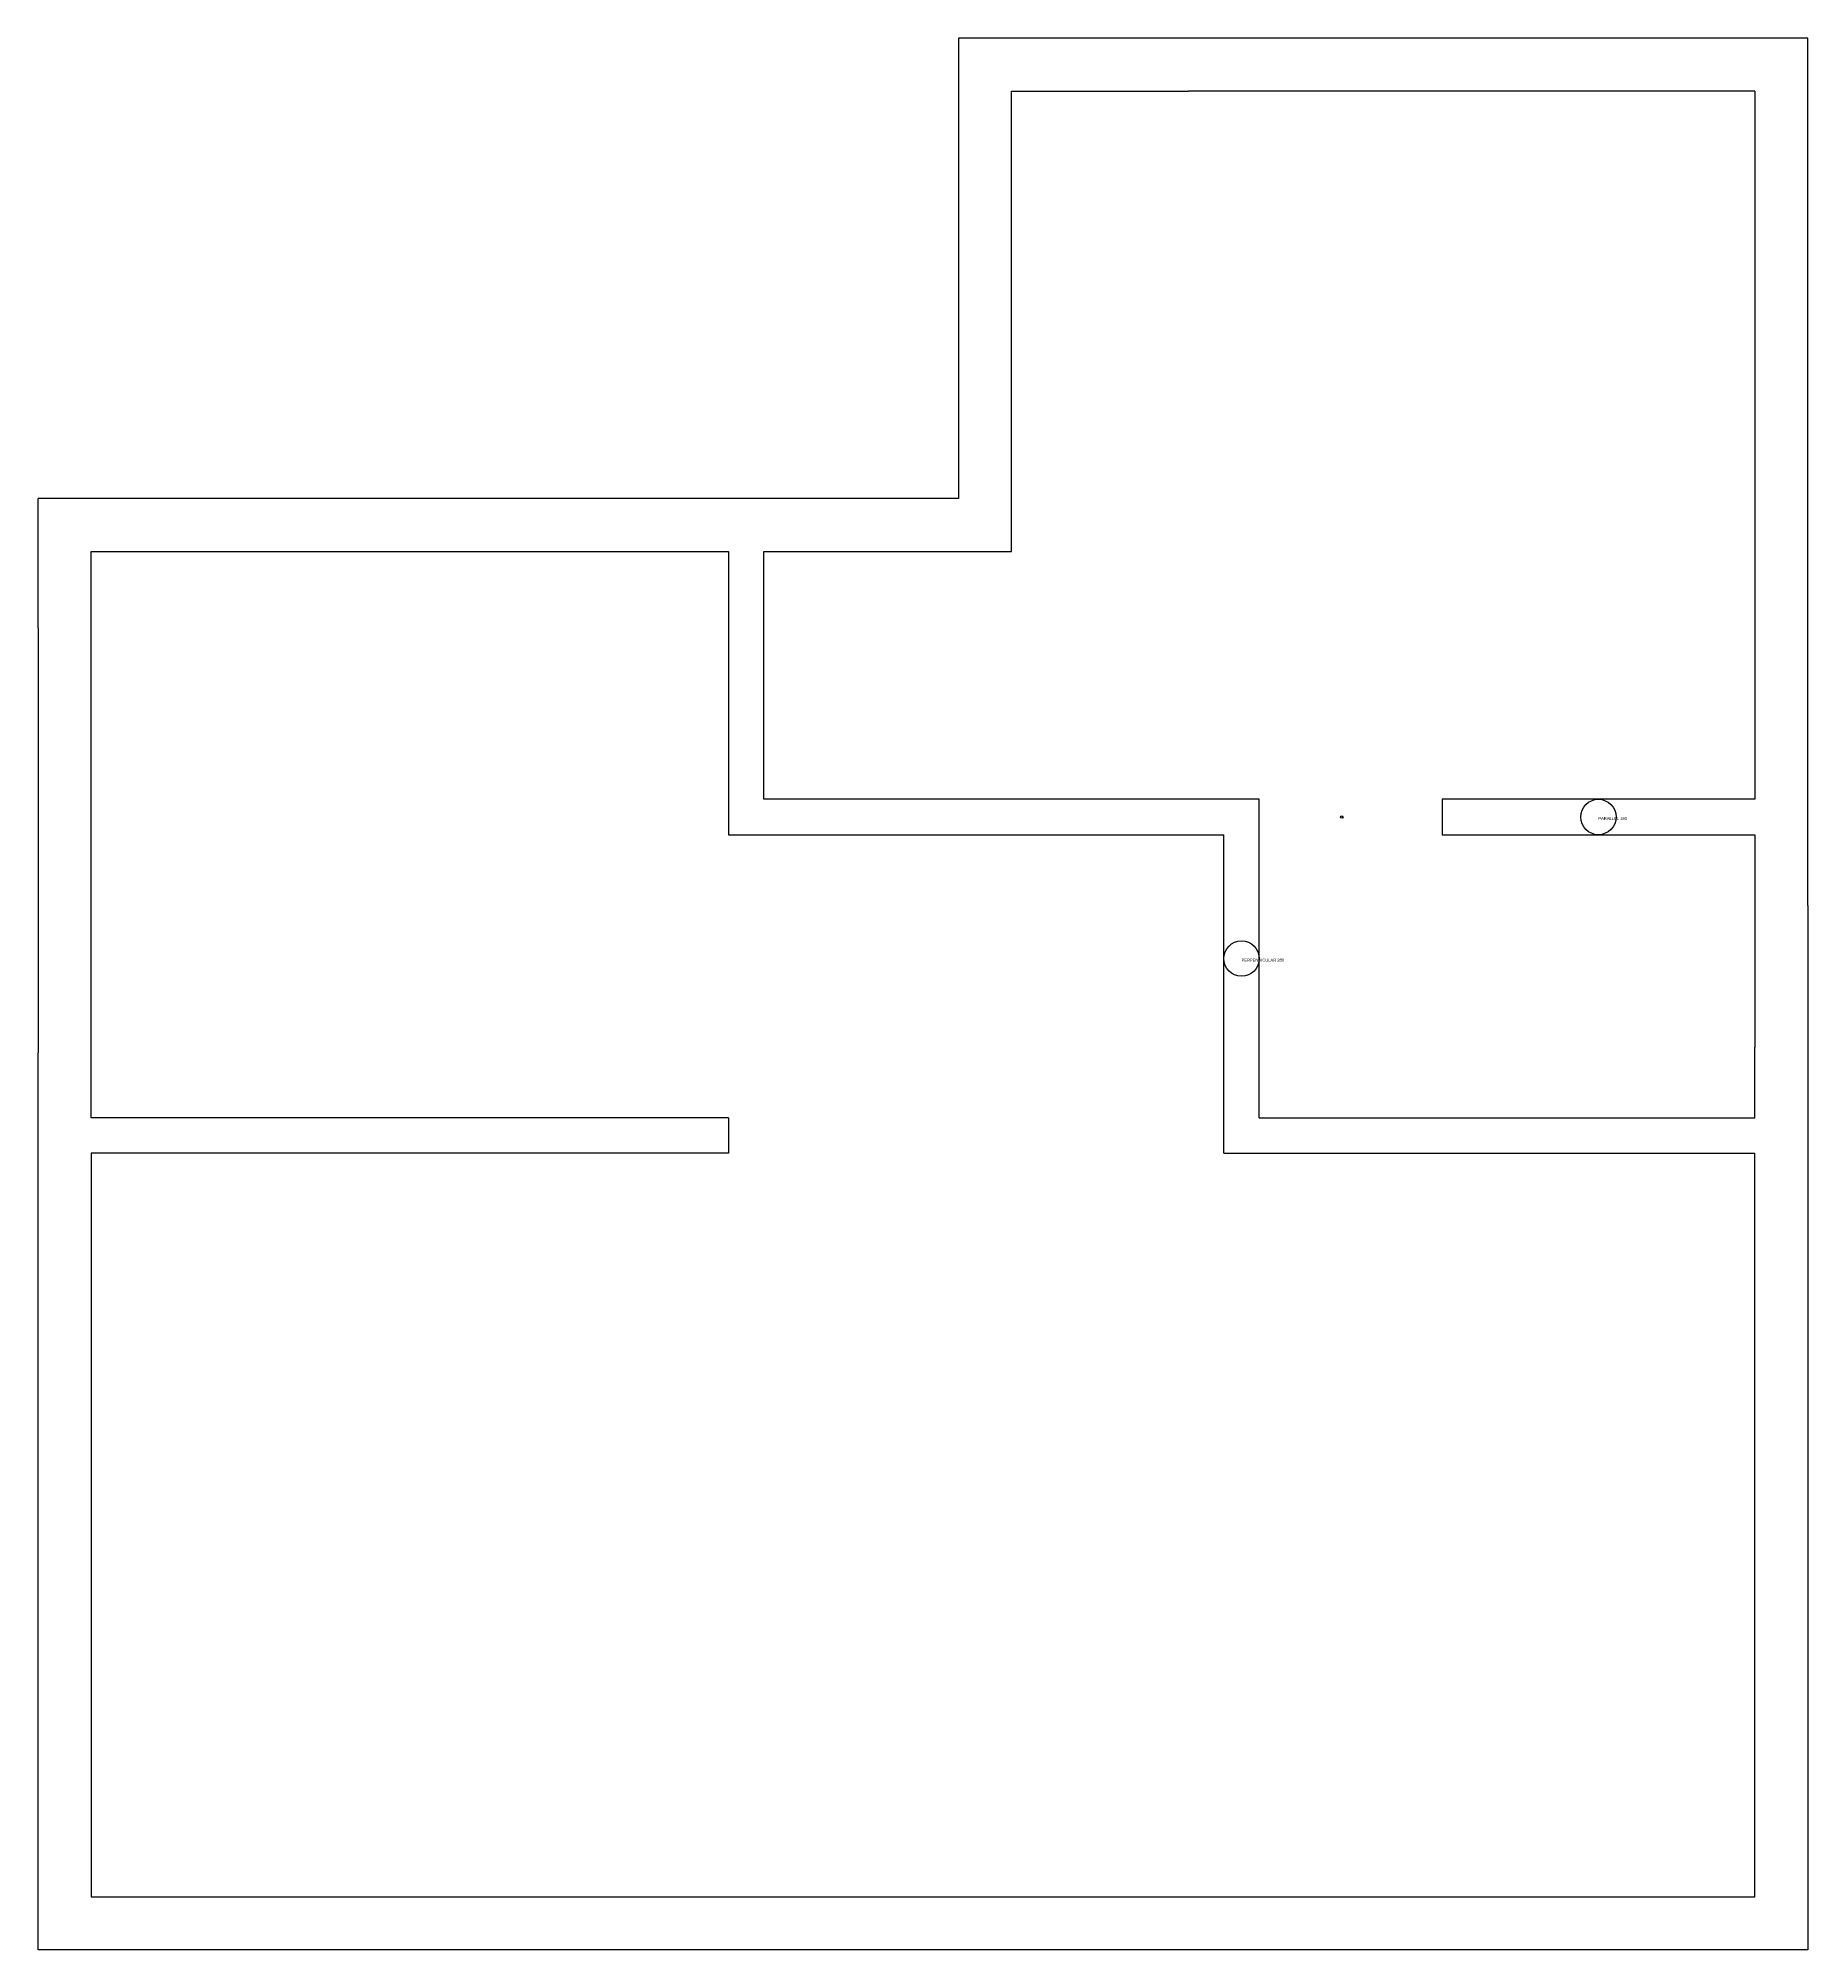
# Model space of a CAD drawing. Header units: metres. Extents: x 355 to 655, y 475 to 799.
import ezdxf

# ---------------------------------------------------------------- set-up
doc = ezdxf.new("R2010")
doc.units = ezdxf.units.M

msp = doc.modelspace()

# ---------------------------------------------------------------- linework, layer by layer
for p, q in [((550, 799), (511, 799)), ((511, 799), (511, 721)), ((634, 799), (550, 799)), ((655, 799), (634, 799)), ((655, 652), (655, 799)), ((520, 712), (520, 790)), ((520, 790), (550, 790)), ((634, 790), (550, 790)), ((646, 790), (634, 790)), ((646, 790), (646, 670)), ((355, 699), (355, 721)), ((511, 721), (355, 721)), ((364, 699), (364, 712)), ((364, 712), (472, 712)), ((472, 712), (472, 664)), ((478, 670), (478, 712)), ((478, 712), (520, 712)), ((355, 699), (355, 627)), ((364, 627), (364, 699)), ((520, 670), (478, 670)), ((556, 670), (520, 670)), ((562, 670), (556, 670)), ((562, 616), (562, 670)), ((646, 670), (593, 670)), ((593, 670), (593, 664)), ((472, 664), (520, 664)), ((520, 664), (556, 664)), ((556, 610), (556, 664)), ((593, 664), (646, 664)), ((646, 664), (646, 652)), ((646, 652), (646, 628)), ((655, 652), (655, 628)), ((355, 475), (355, 627)), ((364, 616), (364, 627)), ((646, 616), (646, 628)), ((655, 628), (655, 475)), ((472, 616), (364, 616)), ((472, 616), (472, 610)), ((562, 616), (646, 616)), ((472, 610), (364, 610)), ((364, 610), (364, 484)), ((556, 610), (646, 610)), ((646, 484), (646, 610)), ((364, 484), (646, 484)), ((655, 475), (355, 475))]:
    msp.add_line(p, q)
at = {"layer": 'debug', "color": 5}
for centre in [(619.5, 667), (559, 643)]:
    msp.add_circle(centre, 3, dxfattribs=at)
at = {"layer": 'debug', "color": 3}
msp.add_circle((576, 667), 0.2, dxfattribs=at)

# ---------------------------------------------------------------- texts
at = {"layer": 'debug', "attachment_point": 1}
for s, insert, char_height in [('EL', (576, 667), 0.3), ('PARALLEL 180', (619.5, 667), 0.5), ('PERPENDICULAR 280', (559, 643), 0.5)]:
    msp.add_mtext(s, dxfattribs=dict(at, insert=insert, char_height=char_height))

doc.saveas('drawing.dxf')
